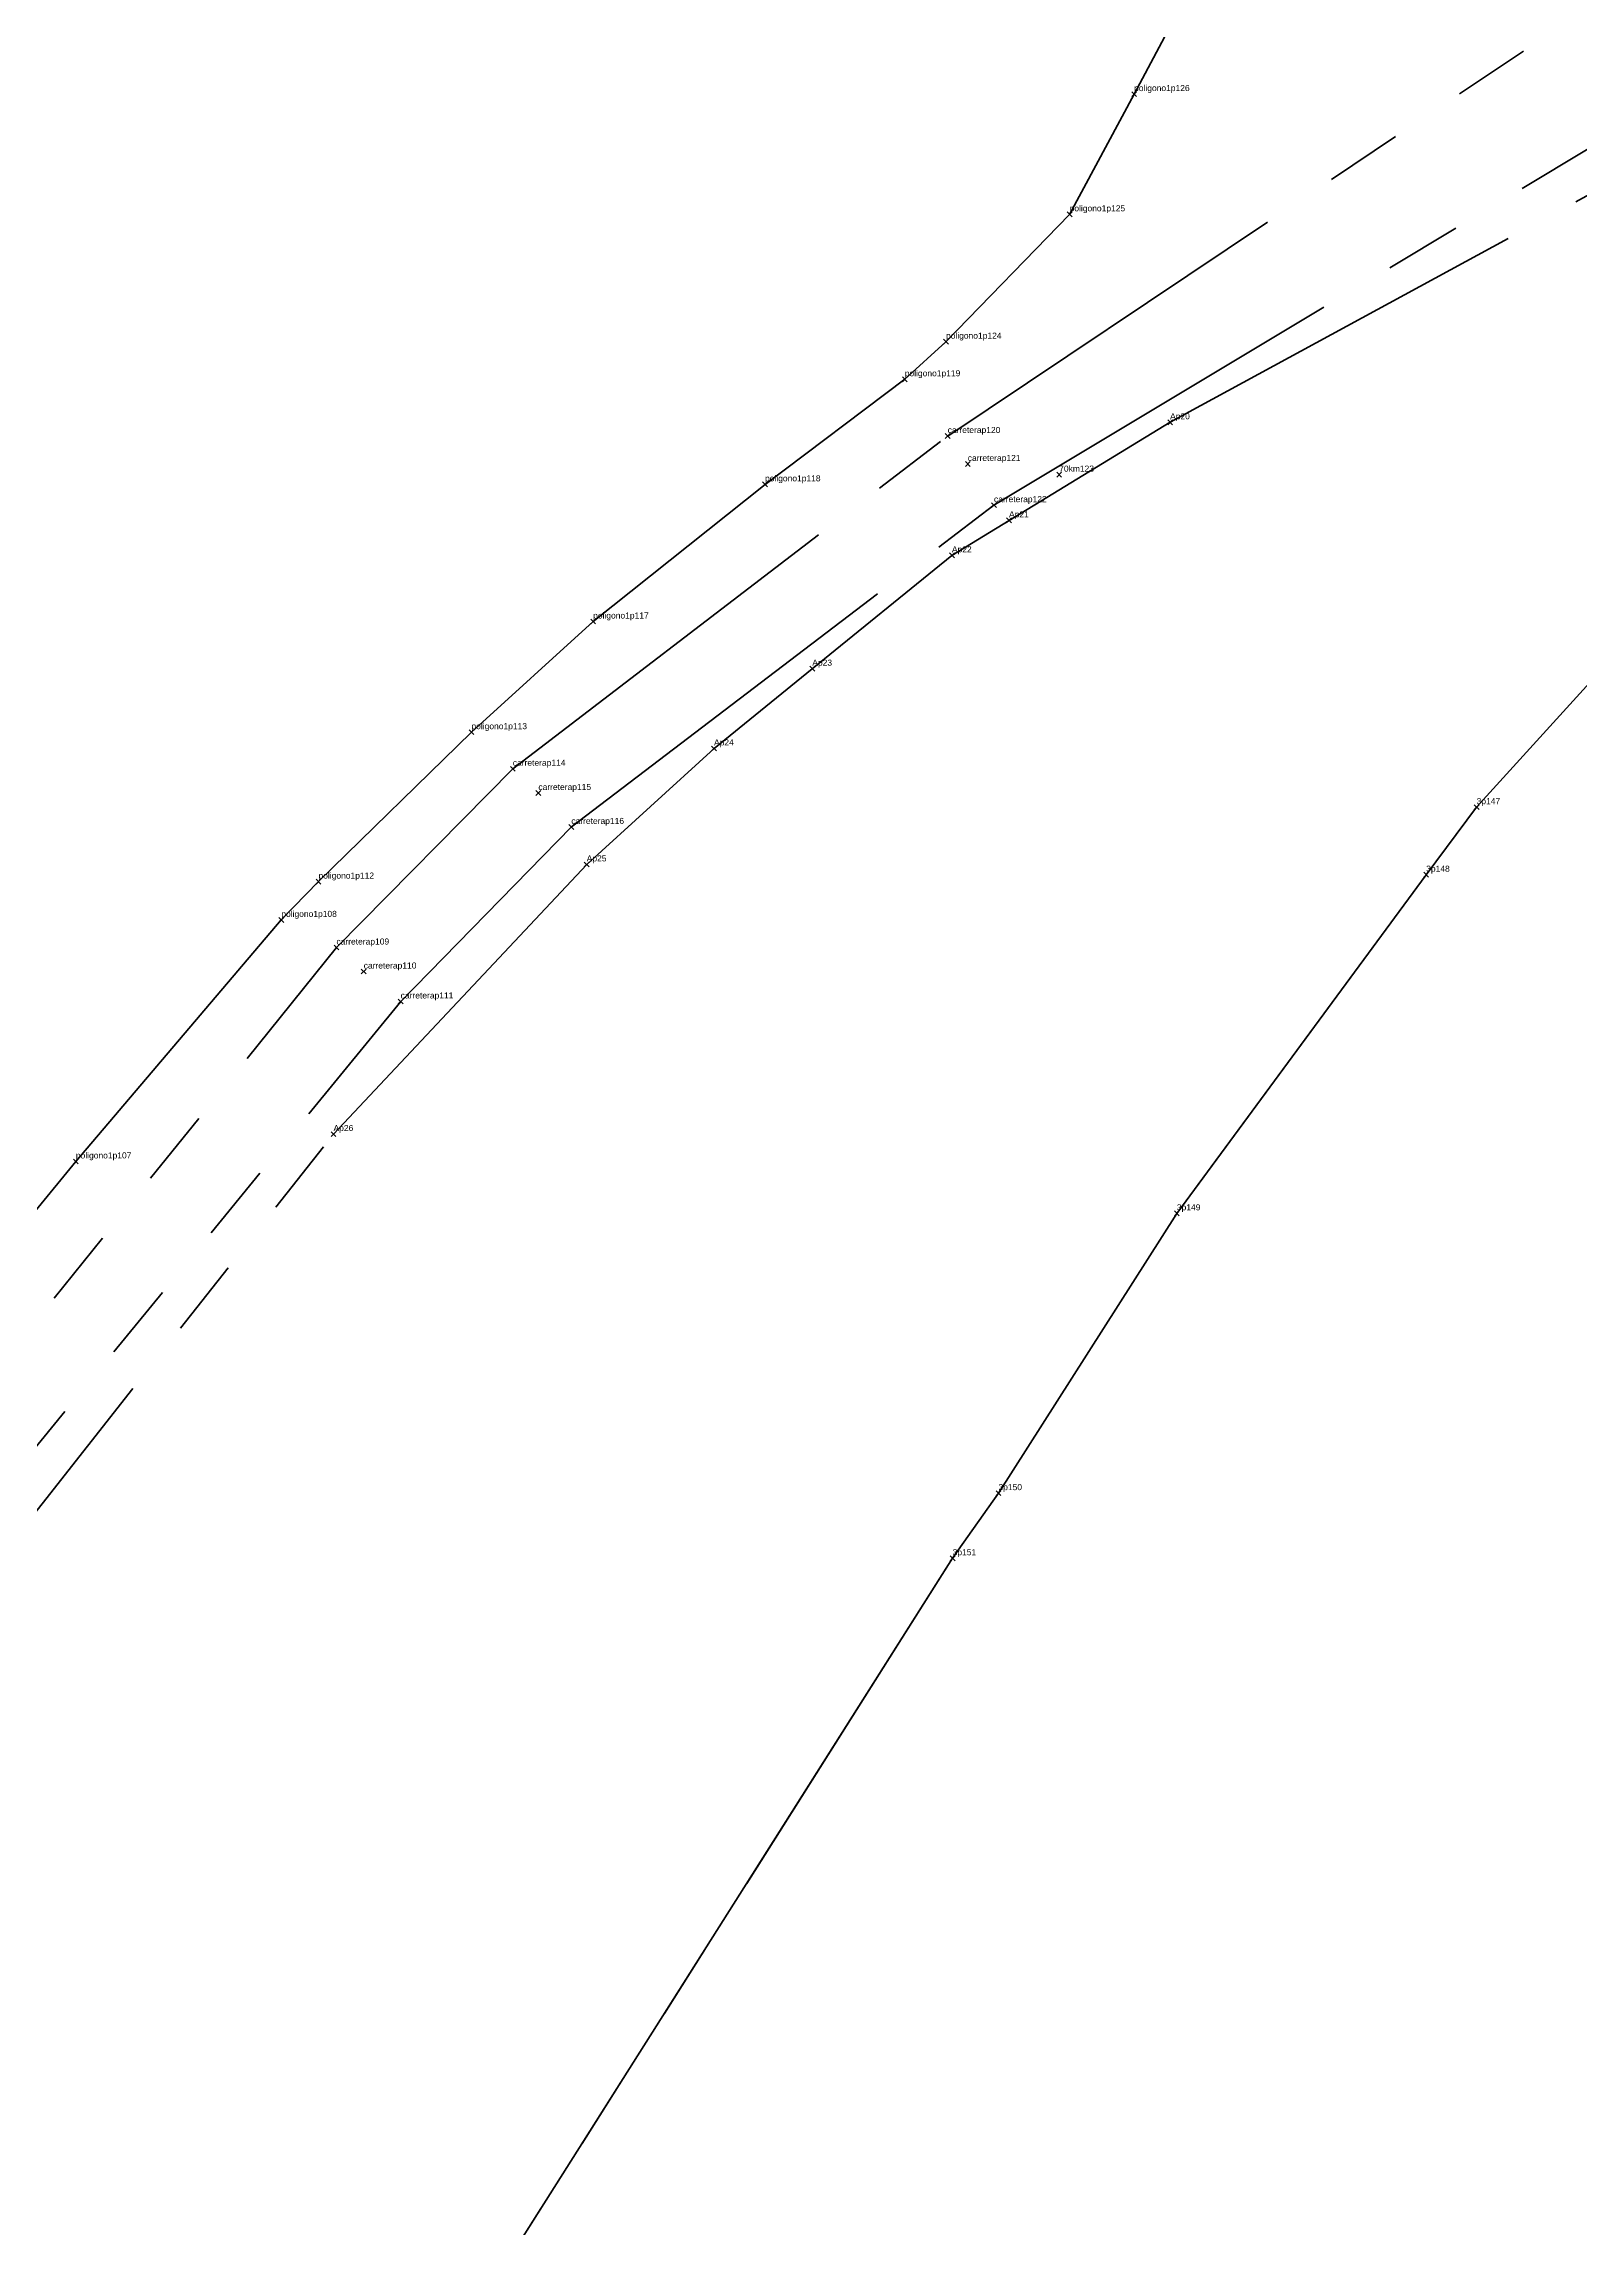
# Model space of a CAD drawing. Header units: millimetres. Extents: x 621039 to 621944, y 1339693 to 1340504.
# Drawn here: x 621626 to 621752.8, y 1340045.9 to 1340226.2 of the extents above; entities that cross this region are included whole.
import ezdxf

# ---------------------------------------------------------------- set-up
doc = ezdxf.new("R2010")
doc.units = ezdxf.units.MM
doc.header["$PDMODE"] = 3
doc.header["$PDSIZE"] = 0.2
doc.linetypes.add('PHANTOM', pattern=[63.5, 31.75, -6.35, 6.35, -6.35, 6.35, -6.35])
doc.layers.get('0').update_dxf_attribs({"color": 1, "linetype": 'CONTINUOUS', "lineweight": 100})
for name, color, linetype, lineweight in [('Line', 250, 'CONTINUOUS', 100), ('Point', 5, 'CONTINUOUS', 100), ('Point_Name', 1, 'CONTINUOUS', 100)]:
    doc.layers.add(name, color=color, linetype=linetype, lineweight=lineweight)
doc.styles.get("Standard").update_dxf_attribs({"font": 'arial.ttf', "width": 0.65})

msp = doc.modelspace()

# ---------------------------------------------------------------- linework, layer by layer
at = {"color": 0, "linetype": 'PHANTOM'}
for points, elevation in [([(621700.62, 1340193.8), (621762.51, 1340235.18), (621820.85, 1340268.75), (621855.56, 1340287.8), (621896.32, 1340309.27), (621923.61, 1340321.78)], 34.97), ([(621704.44, 1340188.09), (621768.04, 1340226.24), (621828.21, 1340257.32), (621863.6, 1340275.48), (621903.28, 1340296.01), (621930.46, 1340307.6)], 34.58), ([(621398.02, 1339837.2), (621412.18, 1339861.97), (621436.59, 1339894.24), (621443.68, 1339901.94), (621461.35, 1339920.82), (621472.7, 1339933.67), (621563.18, 1340043.52), (621650.19, 1340151.59), (621664.74, 1340166.34), (621700.62, 1340193.8)], 35.52), ([(621518.63, 1339867.36), (621514.35, 1339874.6), (621507.5, 1339879.83), (621468.53, 1339897.85), (621465.39, 1339899.9), (621462.43, 1339905.26), (621462.22, 1339908.91), (621464.74, 1339914.43), (621465.84, 1339917.05), (621476.56, 1339928.97), (621567.45, 1340039.61), (621655.49, 1340147.14), (621669.57, 1340161.54), (621704.44, 1340188.09)], 35.64)]:
    msp.add_lwpolyline(points, dxfattribs=dict(at, elevation=elevation))
at = {"color": 0}
for points in [[(621660.43, 1340037.08), (621701.03, 1340101.2), (621704.81, 1340106.57), (621719.53, 1340129.66), (621740.1, 1340157.6), (621744.26, 1340163.17), (621754.7, 1340174.66), (621770.81, 1340185.36), (621804.51, 1340205.82), (621844.74, 1340228.5), (621910.98, 1340261.28), (621932.44, 1340271.48), (621936.78, 1340274.08), (621939.34, 1340276.05), (621941.63, 1340277.93), (621940.77, 1340282.92), (621939.43, 1340288.23), (621935.14, 1340298.92), (621933.25, 1340303.57)], [(621511.41, 1339992.1), (621558.1, 1340047.75), (621628.69, 1340133.94), (621645.64, 1340153.87), (621648.71, 1340157.03), (621661.33, 1340169.36), (621671.37, 1340178.49), (621685.55, 1340189.81), (621697.08, 1340198.48), (621700.48, 1340201.58), (621710.68, 1340212.09), (621716, 1340222.01), (621720.14, 1340229.76), (621734.79, 1340255.96), (621746.58, 1340279.4), (621748.36, 1340283.52)]]:
    msp.add_lwpolyline(points, dxfattribs=at)
at = {"color": 0, "linetype": 'PHANTOM'}
for points in [[(621534.07, 1339992.91), (621579.32, 1340048.33), (621613.74, 1340090.27), (621649.95, 1340136.2), (621670.84, 1340158.45), (621681.34, 1340168.02), (621689.45, 1340174.6), (621700.97, 1340183.95), (621705.68, 1340186.84), (621718.97, 1340194.93), (621770.06, 1340222.72)], [(621754.7, 1340174.66), (621744.26, 1340163.17), (621740.1, 1340157.6), (621719.53, 1340129.66), (621704.81, 1340106.57), (621701.03, 1340101.2), (621660.43, 1340037.08)]]:
    msp.add_lwpolyline(points, dxfattribs=at)
at = {"layer": 'Line'}
for points in [[(621933.25, 1340303.57, 0), (621935.14, 1340298.92, 0), (621939.43, 1340288.23, 0), (621940.77, 1340282.92, 0), (621941.63, 1340277.93, 0), (621939.34, 1340276.05, 0), (621936.78, 1340274.08, 0), (621932.44, 1340271.48, 0), (621910.98, 1340261.28, 0), (621844.74, 1340228.5, 0), (621804.51, 1340205.82, 0), (621770.81, 1340185.36, 0), (621754.7, 1340174.66, 0), (621744.26, 1340163.17, 0), (621740.1, 1340157.6, 0), (621719.53, 1340129.66, 0), (621704.81, 1340106.57, 0), (621701.03, 1340101.2, 0), (621660.43, 1340037.08, 0)], [(621377.22, 1339936.78, 0), (621393.33, 1339928.24, 0), (621421.23, 1339912.36, 0), (621436.7, 1339903.52, 0), (621456.92, 1339924.19, 0), (621466.36, 1339937.58, 0), (621478.2, 1339951.53, 0), (621489.39, 1339964.58, 0), (621501.82, 1339979.44, 0), (621511.41, 1339992.1, 0), (621558.1, 1340047.75, 0), (621628.69, 1340133.94, 0), (621645.64, 1340153.87, 0), (621648.71, 1340157.03, 0), (621661.33, 1340169.36, 0), (621671.37, 1340178.49, 0), (621685.55, 1340189.81, 0), (621697.08, 1340198.48, 0), (621700.48, 1340201.58, 0), (621710.68, 1340212.09, 0), (621716, 1340222.01, 0), (621720.14, 1340229.76, 0), (621734.79, 1340255.96, 0), (621746.58, 1340279.4, 0)]]:
    msp.add_polyline3d(points, dxfattribs=at)
at = {"layer": 'Point'}
for p in [(621716, 1340222.01, 33.74), (621710.68, 1340212.09, 33.95), (621700.48, 1340201.58, 34.04), (621697.08, 1340198.48, 34.47), (621718.97, 1340194.93, 1.72), (621700.62, 1340193.8, 34.97), (621700.62, 1340193.8, 34.97), (621702.28, 1340191.49, 34.82), (621702.28, 1340191.49, 34.82), (621709.82, 1340190.61, 34.42), (621709.82, 1340190.61, 34.42), (621685.55, 1340189.81, 34.46), (621704.44, 1340188.09, 34.58), (621704.44, 1340188.09, 34.58), (621705.68, 1340186.84, 1.68), (621700.97, 1340183.95, 1.57), (621671.37, 1340178.49, 34.62), (621689.45, 1340174.6, 1.65), (621661.33, 1340169.36, 34.43), (621681.34, 1340168.02, 1.8), (621664.74, 1340166.34, 34.87), (621666.85, 1340164.34, 34.66), (621669.57, 1340161.54, 34.4), (621669.57, 1340161.54, 34.4), (621744.26, 1340163.17, 34.74), (621670.84, 1340158.45, 1.73), (621648.71, 1340157.03, 34.52), (621740.1, 1340157.6, 34.72), (621645.64, 1340153.87, 34.59), (621650.19, 1340151.59, 34.86), (621652.44, 1340149.61, 34.62), (621655.49, 1340147.14, 34.36), (621649.95, 1340136.2, 2.29), (621628.69, 1340133.94, 34.25), (621719.53, 1340129.66, 34.88), (621704.81, 1340106.57, 34.79), (621701.03, 1340101.2, 34.76)]:
    msp.add_point(p, dxfattribs=at)

# ---------------------------------------------------------------- texts
at = {"layer": 'Point_Name'}
for s, p in [('poligono1p126', (621716, 1340222.26)), ('poligono1p125', (621710.68, 1340212.34)), ('poligono1p124', (621700.48, 1340201.83)), ('poligono1p119', (621697.08, 1340198.73)), ('carreterap120', (621700.62, 1340194.05)), ('carreterap120', (621700.62, 1340194.05)), ('Ap20', (621718.97, 1340195.18, -39.81)), ('poligono1p118', (621685.55, 1340190.06)), ('carreterap121', (621702.28, 1340191.74)), ('carreterap121', (621702.28, 1340191.74)), ('70km123', (621709.82, 1340190.86)), ('70km123', (621709.82, 1340190.86)), ('carreterap122', (621704.44, 1340188.34)), ('carreterap122', (621704.44, 1340188.34)), ('Ap21', (621705.68, 1340187.09, -39.81)), ('Ap22', (621700.97, 1340184.2, -39.81)), ('poligono1p117', (621671.37, 1340178.74)), ('Ap23', (621689.45, 1340174.85, -39.81)), ('poligono1p113', (621661.33, 1340169.61)), ('carreterap114', (621664.74, 1340166.59)), ('Ap24', (621681.34, 1340168.27, -39.81)), ('carreterap115', (621666.85, 1340164.59)), ('3p147', (621744.26, 1340163.42)), ('carreterap116', (621669.57, 1340161.79)), ('carreterap116', (621669.57, 1340161.79)), ('Ap25', (621670.84, 1340158.7, -39.81)), ('3p148', (621740.1, 1340157.85)), ('poligono1p112', (621648.71, 1340157.28)), ('poligono1p108', (621645.64, 1340154.12)), ('carreterap109', (621650.19, 1340151.84)), ('carreterap110', (621652.44, 1340149.86)), ('carreterap111', (621655.49, 1340147.39)), ('Ap26', (621649.95, 1340136.45, -39.81)), ('poligono1p107', (621628.69, 1340134.19)), ('3p149', (621719.53, 1340129.91)), ('3p150', (621704.81, 1340106.82)), ('3p151', (621701.03, 1340101.45))]:
    msp.add_text(s, height=0.5, dxfattribs=at).set_placement(p)

doc.saveas('drawing.dxf')
